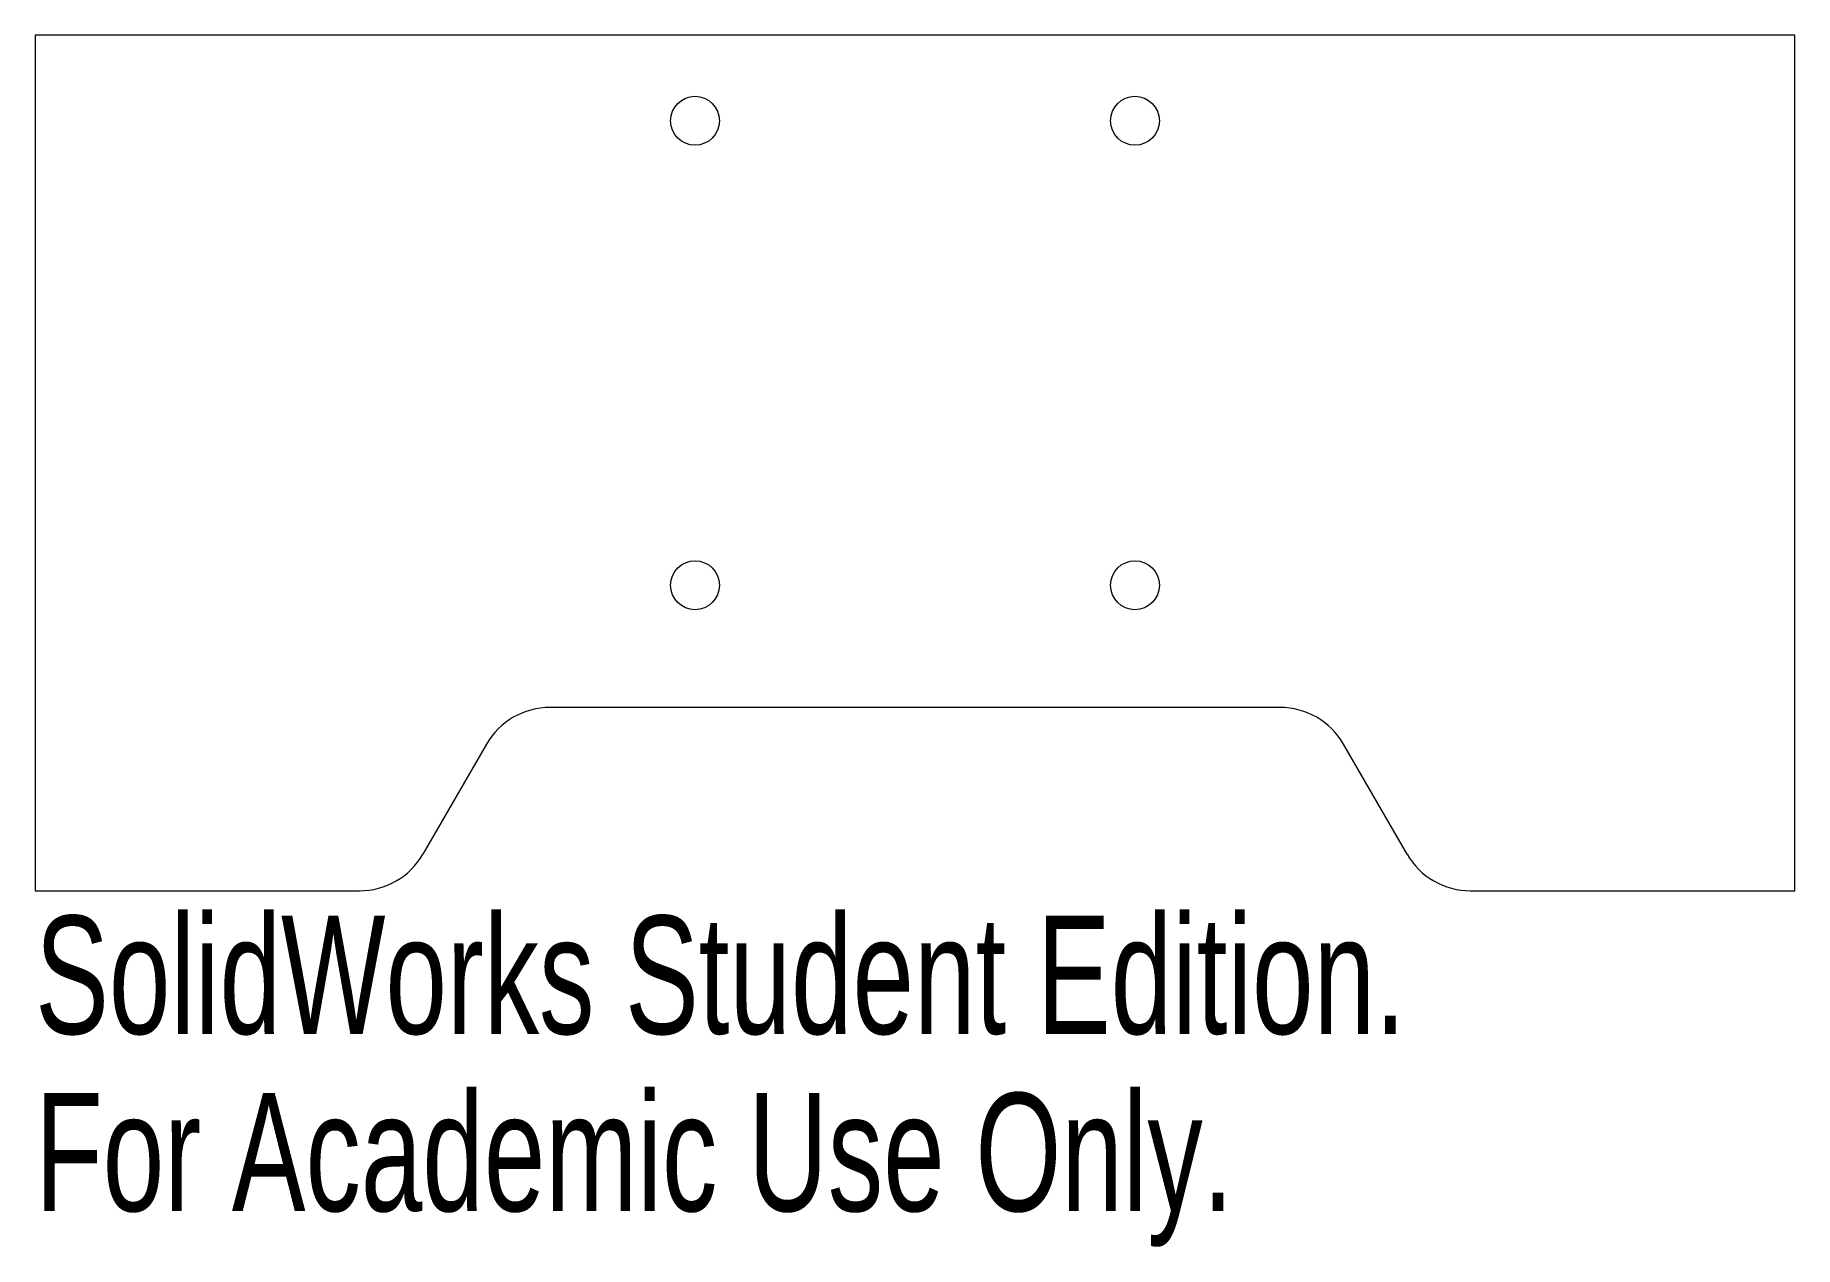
# Model space of a CAD drawing. Header units: millimetres. Extents: x 0 to 72, y -14.6 to 35.
import ezdxf

# ---------------------------------------------------------------- set-up
doc = ezdxf.new("R2010")
doc.units = ezdxf.units.MM
doc.styles.add('SLDTEXTSTYLE0', font='TXT', dxfattribs={"width": 0.7})

msp = doc.modelspace()

# ---------------------------------------------------------------- linework, layer by layer
at = {"color": 7, "linetype": 'Continuous', "lineweight": 15}
for p, q in [((72, 35), (0, 35)), ((0, 35), (0, 0)), ((72, 0), (72, 35)), ((50.938, 7.5), (21.062, 7.5)), ((18.464, 6), (15.866, 1.5)), ((56.134, 1.5), (53.536, 6)), ((0, 0), (13.268, 0)), ((58.732, 0), (72, 0))]:
    msp.add_line(p, q, dxfattribs=at)
for centre in [(27, 31.5), (45, 31.5), (27, 12.5), (45, 12.5)]:
    msp.add_circle(centre, 1, dxfattribs=at)
for centre, start, end in [((21.062, 4.5), 90, 150), ((50.938, 4.5), 30, 90), ((13.268, 3), 270, 330), ((58.732, 3), 210, 270)]:
    msp.add_arc(centre, 3, start, end, dxfattribs=at)

# ---------------------------------------------------------------- texts
at = {"color": 7, "linetype": 'Continuous', "char_height": 4.83362, "attachment_point": 1, "style": 'SLDTEXTSTYLE0'}
for s, insert in [('SolidWorks Student Edition.', (0, -1.02)), ('For Academic Use Only.', (0, -8.27))]:
    msp.add_mtext(s, dxfattribs=dict(at, insert=insert))

doc.saveas('drawing.dxf')
